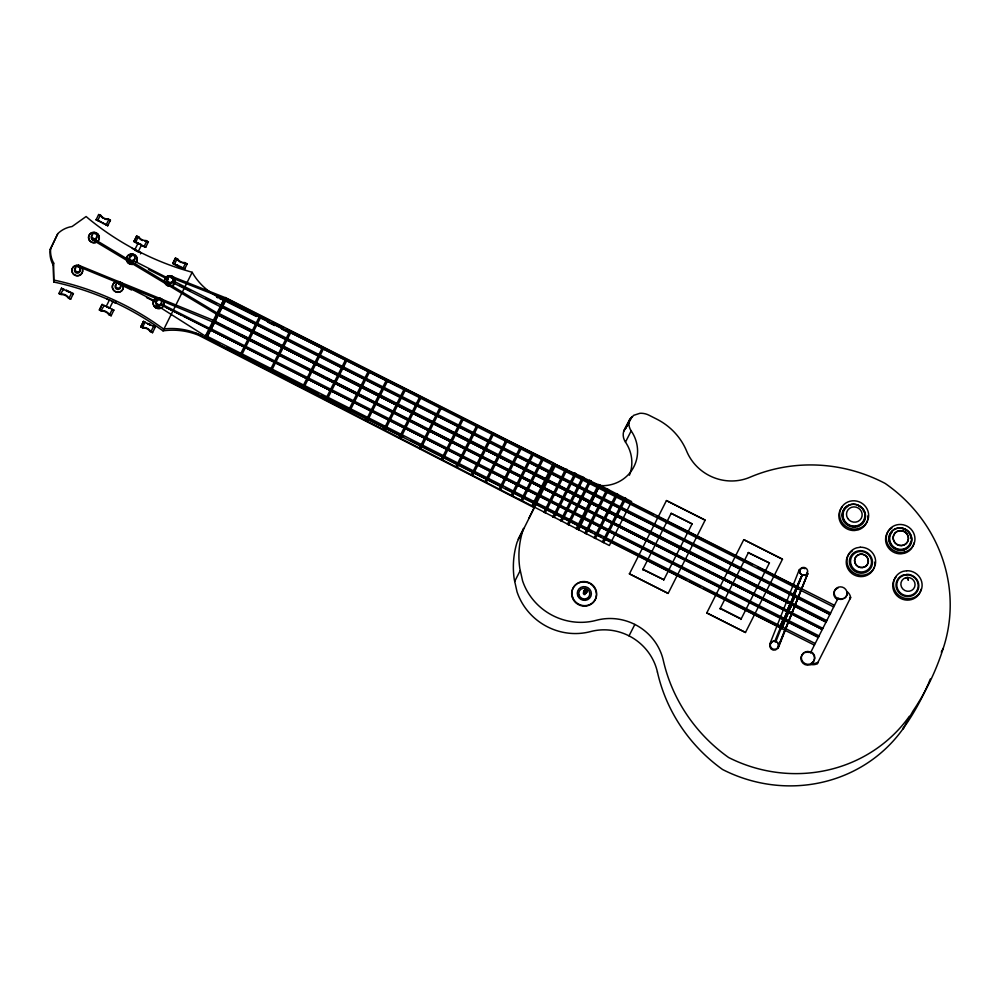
<?xml version="1.0" encoding="UTF-8"?>
<svg xmlns="http://www.w3.org/2000/svg" width="1000" height="1000" viewBox="0 0 1000 1000"><rect width="100%" height="100%" fill="white"/><g stroke="black" fill="none" stroke-linecap="round" stroke-linejoin="round"><path stroke-width="1.5" d="M155.988 302.562L156.137 301.7M224.575 299.2L225.2 297.625L171.163 276.163C169.638 278.3 172.4 276.75 172.55 278.55M785.088 619.263L788.662 611.737M163.525 306.075L160.725 304.713L161.225 303.888L209.2 328.125C211.588 328.013 206.925 331.225 210.463 328.488M805.837 574.862L807.675 573.725C804.875 577.312 797.862 574.275 799.875 569.788L799.6 570.325A4.062 3.9 27 0 1 805 568.675M158.188 305.637L157.775 304.375C158.887 307.925 157.262 304.15 156.788 305.287A2.837 2.712 15.8 0 1 155.863 302.7M224.312 298.975L225.387 297.55L834.488 605.337M177.138 265.462L172.913 263.1L175.5 257.987L177.675 259.037A7.875 7.55 15.8 0 0 184.95 262.575L187.1 264.237L184.8 263.125A7.875 7.55 15.8 0 1 182.688 262.987M100.363 221.863L100.55 222.375M138.325 243.412L145.712 247.3L140.638 245.025M167.525 278.962L167.237 279.8L167.975 278.15L133.4 260.6L131.862 261.812M220.625 306.9L221.537 305.188M221.337 305.575L224.363 298.562L226.163 299.475L206.488 338.425L485.238 481.912M91.725 239.375L92.55 238L91.75 239.363L216.475 314.175M216.737 314.363L217.575 312.975M205.525 336.475C205.613 337.287 205.25 335.25 206.3 337.325A27.5 25.137 26.9 0 0 206.9 337.625M156.812 304.988L156.2 306.1L156.975 304.837M195.7 333.175L206.488 338.425L209.575 329.412M156.325 305.963L157.15 306.488L156.625 308.113L160.487 308.212L159.825 307.575M156.613 305.25L158.463 307.125L158 308.475L158.887 307.387L160.487 308.212L159.425 308.488M830.125 613.975L220.925 306.388L221.475 305.312L172.975 280.775L173.15 280.163A2.925 2.8 15.8 0 0 167.662 278.3L167.05 280.3A2.925 2.8 15.8 0 0 170.138 283.688A2.925 2.8 15.8 0 0 172.675 280.012M158.763 307.2C156.625 306.975 155.762 304.088 158.012 306.075L205.787 336.362L206.1 335.75L815.2 643.538M222.237 307.262L222.613 305.887M555.8 464.925L553.5 462.962L506.1 439.862M224.275 299.988L221.088 298.35A61.288 58.712 15.8 0 1 211.575 293.113M163.025 330.85L192.175 272.3L180.938 268.938A272.675 261.2 15.8 0 1 88.963 218.962L86.112 216.525L72.1 226.513A26.412 25.3 15.8 0 0 57.812 233.637L50.237 249.475A26.412 25.3 15.8 0 0 53.113 264.938L53.762 282.062L57.188 282.762A277.8 266.1 15.8 0 1 153.463 324.175L163.025 330.85A66.213 63.3 -1.8 0 1 198.625 335.262L534.125 507.65M61.475 288.4L68.525 291.9M63.8 288.925L60.65 293.762M73.238 294.113L73.388 293.562C67.775 292.188 62.912 287.575 69.013 291.85M102.112 304.413L99.388 310.062L101.562 311.125A7.875 7.55 15.8 0 1 108.837 314.662L111.137 315.775L113.875 310.113L102.112 304.413L99.388 310.062M104.288 305.475L101.15 310.312M147.463 323.537L155.287 327.025L152.55 332.675L150.238 331.562A7.875 7.55 15.8 0 0 142.963 328.025L140.787 326.975L143.525 321.312L150.425 325.35M57.812 233.637L50.237 249.475M53.113 264.938L53.65 263.062A26.412 25.3 15.8 0 1 50.763 247.587M53.762 282.062L53.65 263.062M58.888 293.512L61.212 294.037A7.875 7.55 15.8 0 1 68.5 297.575L70.65 299.225L68.338 298.113A7.875 7.55 15.8 0 0 61.062 294.575L58.888 293.512L61.625 287.863M68.975 291.45L71.762 292.787L69.188 297.9M98.575 214.913L100.9 215.438A7.875 7.55 15.8 0 0 108.188 218.975L110.337 220.625L108.188 218.975M100.9 215.438L100.75 215.975A7.875 7.55 15.8 0 0 101.163 216.537M102.675 223.463L103.238 223.5M103.312 223.225L100.4 221.713M106.137 224.963L108.875 219.3M103.35 223.088L107.75 225.75L96.15 219.488L100.438 221.575M101.562 311.125L99.537 309.525M109.288 308.125L106.175 306.5L109.612 299.6M108.837 314.662L108.987 314.125A7.875 7.55 15.8 0 0 101.713 310.587M111.137 315.775L108.987 314.125M115.938 301.875L115.562 303.175L111.912 301.4M120.738 285C120.562 283.837 115.688 281.512 120.5 284.088A2.737 2.612 15.8 0 1 119.575 287.838A2.737 2.612 15.8 0 1 115.763 286.537A2.737 2.612 15.8 0 1 117.35 283.012L120.162 283.95L120.45 286.012A2.737 2.612 15.8 0 1 119 289.237A2.737 2.612 15.8 0 1 115.5 288.05A2.737 2.612 15.8 0 1 116.337 284.613M113.875 310.113L112.112 309.875M144.588 241.038A7.875 7.55 15.8 0 0 146 241.062L148.3 242.188L146.15 240.525A7.875 7.55 15.8 0 1 138.875 236.988L136.7 235.938L133.963 241.6L138.525 243.938M138.875 236.988L138.713 237.525A7.875 7.55 15.8 0 0 140.662 239.537M132.463 261.163L133.175 260.613M141.375 244.525L138.125 243.15L135.087 249.137M140.45 253.9L140.825 252.587L132.3 248.45M144.1 246.525L146.838 240.863M140.787 326.975L143.525 321.312M142.963 328.025L140.938 326.425M150.6 325.35L150.162 324.263L147.738 323.488M150.238 331.562L150.4 331.025A7.875 7.55 15.8 0 0 143.112 327.488M167.6 278.837L167.05 280.3L167.438 279.1L148.5 269.425M152.55 332.675L150.4 331.025M161.05 304.113L160.075 305.038L161.188 303.925M155.287 327.025L153.663 326.238L151.088 331.35M175.5 257.987L172.763 263.65L177.325 265.988M177.675 259.037L177.525 259.587A7.875 7.55 15.8 0 0 181.325 262.6M172.387 281.85L173.15 280.163M182.9 268.575L185.637 262.913M180.113 267.162L184.675 268.812C180.912 266.863 171.65 261.863 179.438 267.075M223.175 299.488L221.088 298.35L220.825 299.275L221.088 298.35L223.762 299.738L224.175 298.913L833.662 606.95M97.6 220.825L100.35 215.162M133.963 241.6L136.7 235.938M135.575 242.375L138.312 236.725M136.137 242.65L134.113 241.05M174.375 264.438L177.113 258.775M224.375 299.95L221.713 305.125M156.163 301.637L120.738 283.663M590.825 481.188C587.525 479.712 592.487 480.538 590.425 482.438L599.625 485.412L603.513 485.7A36.862 35.362 27 0 0 633.925 466.662A36.862 35.362 27 0 0 631.188 430.887A13.225 12.688 27 0 1 629.4 420.112L633.7 415.312L639.95 413.288A17.237 16.538 27 0 1 648.95 415.188L656.787 419.15A61.537 59.037 27 0 1 686.663 451.175A47.188 45.263 27 0 0 749.963 477.238A155.3 148.988 27 0 1 885.1 483.4A148.725 142.675 27 0 1 943.225 648.35L941.225 654.375A263.812 253.075 27 0 1 912.975 711.075L902.9 728.962A144.25 138.225 30.3 0 1 722.562 769.5A162.575 155.775 30.3 0 1 657.425 672.062M172.913 280.975L172.55 282.15L172.963 280.825A2.925 2.8 15.8 0 1 167.425 278.988M153.55 301.212A5.475 5.25 15.8 0 0 156.625 308.113L158.837 305.975L158.588 306.737L157.413 305.663L158.837 305.975A2.837 2.712 15.8 0 0 161.3 302.425M171.163 276.163L170.637 277.45L172.113 277.775M213.812 320.487L213.012 322.088L213.812 320.475L78.688 265.262L78.112 266.675L78.688 265.262M565.6 469.2L555.887 464.562L517.112 542.112A89.75 86 30.3 0 0 514.263 579.375L517.013 591.763A59.775 57.275 30.3 0 0 590.562 631.587A53.175 50.963 30.3 0 1 657.425 672.062M555.725 464.888L582.65 476.95L583.962 477.612L583.462 478.913L588.925 481.675M210.287 328.4C209.262 333.475 207.7 335.725 205.3 337.337L814.4 645.113M218.888 313.562L218.375 314.9M803.425 575.25L802.25 574.888L796.575 588.088L790.75 602.95L791.525 603.375M791.938 604.562C782.925 622.913 792.4 599.688 795.188 596.55M781.488 628.387L781.538 626.987L782.175 627.55M784.175 620.188C786.762 617.987 782.487 621.438 783.512 618.825M788.675 611.7L791.55 604.562L789.6 603.375L791.55 604.562C792.15 607.513 785.512 611.237 788.337 612.55M796.888 586.962L797.688 587.25L797.387 588.5M784.638 618.987L791.55 604.562M770.662 643.363L769.837 643.962L799.338 569.513L799.513 571.688M770.487 643.675A4.237 4.062 27 0 0 777.825 647.775L778.337 646.85A4.237 4.062 27 0 0 777.675 642.775L775.913 641.475L802.25 574.888L801.012 574.237A4.062 3.9 27 0 1 801.388 568.025A4.062 3.9 27 0 1 807.463 570.188A4.062 3.9 27 0 1 803.938 575.288L802.913 575.175M778.175 648.175L807.675 573.725L777.412 648.587A4.237 4.062 27 0 1 770.075 644.475L770.25 644.175M159.738 307.787L158.95 307.312L159.738 307.95M224.9 298.337L225.2 297.638M807.675 573.725L778.225 647.1A4.325 4.237 73.4 0 0 777.675 642.8M218.388 313.312L221.112 306.475L214.513 322.537M784.987 619.188L794.9 596.675C790.537 596.862 797.887 592.65 796.038 587.45M787.362 610.9L790.2 604.038M213.188 321.65L213.325 320.412M783.662 619.825L774.837 641.175L773.713 641.213A4.237 4.062 27 0 0 771 642.75M790.662 602.9L797.237 587.013M784.825 620.45L781.938 627.25L784.638 620.4L785.438 620.462M221.412 305.438L224.363 298.562L204.825 337.238L205.275 336.35L207.087 337.25L205.7 336.562M118.963 284.262L119.275 283.6M818.25 637.475L160.413 304.637M782.075 627.425L788.587 612.537M783.325 619.525L783.637 618.825M796.312 587.8L793.088 595.037L802.25 574.888L796.612 588.1M793.35 594.913L796.45 587.962M783.25 619.438L779.837 626.962L783.325 618.875M785.113 620.487L782.513 627.55M578.638 529.987L599.812 485.175L598.5 484.513L631.562 501.55L609.362 545.513L486.138 482.375M220.263 306.675L172.1 282.275M216.875 314.413L825.962 622.2M219.05 313.55L218.75 314.15L221.537 315.562L218.75 314.15M822.862 628.35L214.638 321.012L217.562 314.275L210.425 329.837L818.55 636.888L209.338 329.338M215.075 321.225L217.925 314.45L826.162 621.812L826.762 620.612L217.675 312.838L217.075 314.025L217.625 312.925M829.825 614.562L220.712 306.812M238.6 315.312L830.025 614.175L830.612 613L221.9 305.5L224.363 298.562L172.925 278.387M786.85 610.788L790.15 604.15M205.75 335.4L205.35 336.2M224.262 298.75L221.488 306.663L222.288 307.062M213.512 321.087L213.912 322.013L214.387 320.887L213.525 321.05M214.438 322.688L822.312 629.45L230.888 330.588M218.3 315.05L789.85 603.7M95.988 220.037L98.725 214.375M70.65 299.225L73.388 293.562M107.75 225.75L110.487 220.087M113.138 301.25L109.513 308.4M138.025 251.962L141.575 244.925M109.675 314.45L112.263 309.337M145.712 247.3L148.45 241.65M142.55 327.212L145.137 322.1L143.375 321.85M184.525 269.363L187.262 263.7M205.812 336.325L211.5 325.363M218.312 311.875L219.675 309.175M259.212 317L239.75 355.562L241.062 356.225L260.525 317.663L225.4 300.562L215.562 319.3M302.188 387.713L322.125 348.25L323.438 348.913L303.5 388.375L302.188 387.713L303.512 388.363M345.525 359.837L325.425 399.663L326.725 400.325L346.838 360.5L259.088 317.275M383.7 429.65L385.15 430.037L383.7 429.65L404.25 388.95M385.012 430.312L405.562 389.613L404.675 389.162M419.7 396.975L399.175 437.625L400.487 438.288L421.012 397.638M419.338 448.312L420.788 448.713L419.338 448.312L439.613 408.162M420.65 448.975L441.613 407.45M478.263 425.725L476.95 425.062L455.875 466.812L457.188 467.475L478.137 425.988M492.562 432.825L471.362 474.787L472.675 475.45L493.875 433.488L484.438 429.125M484.938 481.763L486.375 482.175L484.925 481.788L506.225 439.613M486.238 482.45L506.863 441.625M499.15 489.012L500.588 489.425L499.15 489.025L520.388 446.95M500.45 489.688L521.15 448.713M522.3 500.988L543.875 458.263L542.562 457.6L520.988 500.325L522.3 500.988L518.425 499M552.812 464.338L531.825 505.887L533.138 506.55L554.812 463.625M565.075 470.25L543.925 512.137L545.225 512.8L567.087 469.525L565.638 469.125M552.888 516.825L574.888 473.263L576.2 473.925L554.2 517.487L552.925 516.763M582.65 476.95L560.562 520.7L561.875 521.362L583.962 477.612M589.65 480.25L567.438 524.237L568.75 524.9L590.962 480.913M598.5 484.513L576.163 528.737L577.475 529.4L599.812 485.175M607.188 488.9L584.85 533.125L586.163 533.787L608.5 489.562L607.05 489.162M616.45 493.587L594.113 537.812L595.425 538.475L617.762 494.25L616.312 493.85M624.65 497.725L602.325 541.962L603.625 542.625L625.962 498.387L624.513 498M629.438 573.85L666.438 500.575L705.15 520.138L668.15 593.413L629.438 573.85L668.15 593.413M663.725 580.05L692.087 523.888L671.175 513.325L642.825 569.475L663.875 579.75L642.962 569.188L642.65 569.812M706.775 612.925L743.775 539.65L782.475 559.212L745.475 632.487L706.775 612.925L745.475 632.487M748.512 552.4L720.15 608.55L741.062 619.125L769.412 562.962L748.363 552.688L769.412 562.962M810.413 652.987L838.062 598.25A6.513 6.238 27 0 0 847.312 592.438L846.938 592.212M803.812 653.238A6.675 6.4 27 0 0 809.7 664.875L811.675 664.6A8.975 8.612 27 0 0 817.3 663.637L850.638 597.612A8.975 8.612 27 0 0 848.075 592.525L847.175 591.75M903.4 728.25L903.713 727.625L902.9 728.962L906.525 723.75A263.788 252.75 30.3 0 0 927.837 684.862M208.85 329.275L209.85 328.225L209.562 328.9M212.575 321.912L161.488 300.663M220.375 306.462L221.213 305.688M216.988 314.2L826.263 621.613M226.088 299.625L225.562 300.65M818.45 637.087L819.05 635.887L211.3 328.913L214.575 322.337M289.275 332.262L269.75 371L271.025 371.65L290.587 332.925M322.125 348.25L323.438 348.913M346.838 360.5L397.825 386.138M368.2 371.425L348.062 411.312L349.375 411.975L369.513 372.088M386.225 380.387L365.962 420.525L367.275 421.188L387.537 381.05M493.875 433.488L504.862 439.25M532.513 452.975L511.163 495.275L512.475 495.938L533.825 453.638M555.475 465.375L555.887 464.562M518.125 539.263L523.663 528.375L522.663 531.237A89.763 86.112 27 0 0 519.825 568.475L522.575 580.837A59.763 57.325 27 0 0 596.312 620.312A53.163 51 27 0 1 663.325 660.475A162.562 155.95 27 0 0 728.662 757.537A144.238 138.363 27 0 0 909.362 716.3M534.362 507.2L528.95 518.175M567.087 469.525L566.638 470.412M514.65 581.487L520.212 570.588M574.338 474.35L568.1 471.15M574.888 473.263L576.2 473.925M575.65 475.012L582.05 478.2M629.412 475.225A36.862 35.325 30.3 0 0 625.475 442.1A13.213 12.663 30.3 0 1 623.688 431.325L629.4 420.112M623.688 431.325L630.525 418.275M624.212 430.375L631.213 417.425M626.9 426.613L631.975 416.65M625.475 442.1L631.188 430.887M666.438 500.575L705.15 520.138M671.175 513.325L692.087 523.888M629.025 635.875L634.85 624.438M743.775 539.65L782.475 559.212M719.975 608.888L720.3 608.263L741.213 618.825L740.888 619.45M799.6 570.325L800.013 569.513M802.225 574.95L796.587 586.962M769.837 643.962L770.888 642.975A4.35 4.275 -24.9 0 1 773.713 641.213L777.138 642.262M807.4 574.263L807.275 573.188M775.913 641.475L773.75 641.188M777.763 647.962L778.162 647.163M838.062 598.25L837.412 599.513A6.513 6.238 27 0 1 838.112 587.925M810.688 652.45L811.062 651.725A6.675 6.4 27 0 1 811.888 662.9L810.788 664.388M850.638 597.612L850 598.875A8.975 8.612 27 0 0 849.675 597.487M817.3 663.637L817.938 662.375A8.975 8.612 27 0 1 812.325 663.325L811.425 663.112M941.275 652.163L943.225 648.35M521.838 447.362L520.388 446.962M208.538 332.688L209.95 330.012M132.537 260.438L132.85 260.65M586.263 592.413L584.362 592.737L584.475 590.85M172.362 282.125L175.387 283.087M117.812 282.962L120.363 283.962M625.513 428.638L626.263 427.863M790.987 604.438L791.888 603.763L790.225 602.925M811.663 663.363L810.113 664.062A6.675 6.4 27 0 1 801.325 657.588A6.675 6.4 27 0 1 810.3 651.938A6.675 6.4 27 0 1 812.95 662.288M134.575 250.188L137.812 251.562M906.725 574.825L903.988 575.288A10.812 10.375 27 0 0 899.8 592.325A10.812 10.375 27 0 0 917.525 589.338A10.812 10.375 27 0 0 906.725 574.825L903.662 574.825A11.513 11.037 27 0 0 899.225 592.95A11.513 11.037 27 0 0 918.075 589.775A11.513 11.037 27 0 0 906.587 574.325L906.087 574.938M905.55 577.925L907.362 577.612M158.475 299.688L160.188 299.65L160.888 300.613M106.325 306.613L109.475 308M161.188 300.8L160.188 299.65M117.35 283.012L118.812 283.225M584.6 592.275C582.775 588.387 589.375 591.712 585.175 592.562C581 591.287 585.025 597.35 585.475 593.15M159.5 299.387L158.787 299.237A2.837 2.712 15.8 0 0 156.662 303.438A2.837 2.712 15.8 0 0 161.55 303.188A2.837 2.712 15.8 0 0 158.787 299.237L158.837 299.4M54.288 280.175L57.713 280.887A277.8 266.1 15.8 0 1 153.988 322.287L163.562 328.963A65.95 63.175 15.8 0 1 202.175 335.8M797.475 588.525L798.5 588.237M781.538 626.987L780.512 626.788L782.25 627.65M794.9 596.675L794.225 596.487L794.737 595.4M78.2 266.475L79.513 267.113A2.825 2.712 15.8 0 1 79.062 271.525A2.825 2.712 15.8 0 1 74.9 269.513A2.825 2.712 15.8 0 1 78.2 266.475L117.95 282.787M120.05 283.825L126.725 286.55L123.825 285M119.963 283.775L126.725 286.55L120.162 283.95M120.562 283.863L157.975 299.237M220.825 299.275L220.312 298.85L221.938 299.575M424.625 399.425L431.525 402.85M138.325 243.238L136.287 242.1M599.675 485.438L583.825 477.875M787.763 612.388L786.75 611.8M452.163 413.113L453.888 413.95M107.037 299.037L109.475 300.212M405.875 390.125L411.362 392.85M438.125 406.138L441.388 407.75M444.475 409.288L445.462 409.775M456.05 415.037L459.263 416.625M472.512 423.188L476.012 424.925M227.013 301.925L256.375 316.5M267.562 322.05L274.562 325.525M281.55 329L288.538 332.463M509.5 442.113L512.3 443.5M523.488 449.062L530.487 452.525M537.475 456L544.475 459.462M220.238 298.788L220.875 299.1M434.15 404.162L435.012 404.588M121.962 285.2L131.5 289.988M146.475 297.512L156 302.3M166.287 307.462L181.45 315.075M184.2 316.462L209.025 328.938M119.175 283.788L120.525 284.475M225.175 297.975L269.7 320.475M272.488 321.875L283.612 327.5M290.575 331.025L358.75 365.475M361.538 366.875L372.675 372.5M375.45 373.913L461.725 417.5M464.5 418.913L475.637 424.538M478.425 425.938L550.775 462.5M553.562 463.913L564.688 469.538M567.475 470.938L653.737 514.538M656.525 515.938L663.487 519.462M666.263 520.862L742.8 559.538M745.575 560.938L752.537 564.462M759.488 567.975L795.675 586.25M226.475 298.875L237.625 304.513M240.413 305.925L251.562 311.55M258.525 315.075L265.5 318.6M272.475 322.125L279.438 325.637M286.413 329.162L322.65 347.475M325.438 348.888L336.587 354.525M343.562 358.038L350.525 361.562M357.5 365.087L364.475 368.612M371.438 372.125L378.413 375.65M385.375 379.175L407.688 390.45M410.475 391.85L421.625 397.488M424.412 398.9L435.562 404.538M442.525 408.05L449.5 411.575M456.475 415.1L463.438 418.625M470.412 422.137L506.65 440.45M509.438 441.863L520.588 447.5M527.562 451.025L534.525 454.538M541.5 458.062L548.475 461.587M555.438 465.112L562.413 468.625M573.562 474.263L605.625 490.462M612.587 493.988L619.562 497.512M626.525 501.037L633.5 504.55M640.475 508.075L647.438 511.6M658.587 517.238L665.562 520.75M668.35 522.163L704.587 540.475M711.562 544L718.525 547.525M725.5 551.038L732.475 554.562M739.438 558.088L750.588 563.725M757.562 567.25L789.625 583.45M216.537 296.675L221.525 299.188M295.413 352.863L306.562 358.488M320.513 365.525L313.538 362.013L320.487 365.562M334.45 372.562L327.475 369.05L334.425 372.6M341.413 376.087L395.775 403.525M405.538 408.45L398.562 404.938L405.5 408.512M419.475 415.487L412.5 411.975L419.438 415.562M426.45 419.012L433.413 422.525M444.562 428.162L494.75 453.5M497.537 454.9L508.688 460.538M511.475 461.938L518.438 465.462M525.413 468.975L536.562 474.613M539.35 476.012L593.713 503.462M596.5 504.875L607.65 510.5M610.438 511.912L621.6 517.537M628.562 521.062L706.625 560.462M709.412 561.875L720.562 567.513M727.537 571.025L781.9 598.475M299.587 355L306.55 358.512M345.575 378.237L391.562 401.475M430.588 421.2L437.562 424.712M444.525 428.237L480.763 446.55M483.55 447.95L490.513 451.475M497.488 455L504.45 458.525M511.425 462.038L522.575 467.675M529.538 471.2L536.512 474.712M539.3 476.125L565.775 489.5M568.562 490.913L579.712 496.55M582.5 497.95L589.462 501.475M596.438 505L607.587 510.637M614.55 514.15L621.525 517.675M628.488 521.2L650.788 532.463M653.575 533.875L664.725 539.5M667.513 540.913L678.662 546.55M681.45 547.962L688.413 551.475M699.562 557.112L706.538 560.638M713.5 564.15L720.475 567.675M727.438 571.2L749.737 582.463M752.525 583.875L763.675 589.513M766.462 590.913L777.613 596.55M784.575 600.075L790.15 602.888M214.988 321.587L224.75 326.525M227.537 327.925L234.5 331.45M241.462 334.975L309.738 369.462M312.525 370.875L323.663 376.512M326.45 377.912L408.663 419.45M411.45 420.863L422.587 426.5M429.562 430.012L511.763 471.55M514.55 472.962L521.512 476.475M524.3 477.887L596.75 514.5M599.538 515.913L610.688 521.538M613.475 522.95L681.737 557.45M684.525 558.85L695.675 564.487M698.462 565.887L709.6 571.525M712.387 572.938L786.237 610.25M213.312 321.463L822.412 629.25M205.487 336.975L219.425 344.025M226.4 347.537L318.412 394.038M321.2 395.45L403.462 437.013M410.438 440.538L502.45 487.038M505.25 488.45L591.688 532.125M594.475 533.538L601.45 537.062M604.237 538.475L686.5 580.037M689.287 581.45L700.438 587.087M703.225 588.488L779.912 627.238M781.912 628.462L780.2 627.587L780.775 628.025M179.5 285.163L190.463 290.725M205.525 298.375L216.488 303.938M217.413 313.175L92.537 238.1A2.737 2.612 15.8 0 1 92.975 233.825A2.737 2.612 15.8 0 1 97 235.787A2.737 2.612 15.8 0 1 93.8 238.713L92.537 238.1M158.588 306.737L156.625 305.538L158.837 307.062M120.675 283.7L124.087 285.55M216.575 296.887L217.525 297.787M156.888 304.9L157.725 305.425M156.825 305.212L157.613 305.712M914 542.95A14.463 13.875 27 0 1 904.625 553.225L900.95 553.837A14.463 13.875 27 0 1 889.062 530.35M889.925 529.487A14.463 13.875 27 0 1 891.862 528.013M844.262 598.462A6.513 6.238 27 0 0 847.075 592.888L846.737 591.275A6.513 6.238 27 0 0 838.525 587.125A6.513 6.238 27 0 0 834.55 595A6.513 6.238 27 0 0 842.763 599.15M586.45 591.05A1.575 1.5 27 0 1 585.55 593.337A1.575 1.5 27 0 1 583.612 591.65A1.575 1.5 27 0 1 585.837 590.513M807.262 572.013A4.062 3.9 27 0 1 806.862 574M596.438 594.612A12.488 11.975 27 0 1 578.188 604.487A12.488 11.975 27 0 1 577.087 583.825M578.013 583.3A12.488 11.975 27 0 1 589.438 583.337M590.388 583.875A12.488 11.975 27 0 1 596.4 593.562M805.362 652.537A6.675 6.4 27 0 1 808.775 652.4M910.913 541.263A10.812 10.375 27 0 1 903.9 548.938L901.15 549.4A10.812 10.375 27 0 1 892.262 531.838M902.4 528.737A10.812 10.375 27 0 1 911.075 538.538M867.4 520.688A14.663 14.062 27 0 1 858.188 529.913L854.463 530.538A14.663 14.062 27 0 1 842.412 506.725M867.913 515.8A14.663 14.062 27 0 1 867.688 519.487M864.775 515.037A11.013 10.562 27 0 1 857.463 525.625L854.663 526.1A11.013 10.562 27 0 1 847.75 506.425M858.637 506.012A11.013 10.562 27 0 1 861.025 507.625M862.913 509.762A11.013 10.562 27 0 1 864.188 512.288M921.075 589.263A14.4 13.812 27 0 1 900.825 598.513A14.4 13.812 27 0 1 896.237 576.712M874.375 566.888A14.463 13.875 27 0 1 852.175 573.688A14.463 13.875 27 0 1 852.525 550.775M874.875 562.075A14.463 13.875 27 0 1 874.663 565.712M106.613 219.488A7.875 7.55 15.8 0 1 104.55 218.988M103.287 218.363A7.875 7.55 15.8 0 1 102.688 217.975M102.137 217.537A7.875 7.55 15.8 0 1 101.625 217.062M174.587 278.35A5.425 5.2 15.8 0 1 171.35 285.938M169.95 286.087A5.425 5.2 15.8 0 1 165.225 278.2M166.075 277.125A5.425 5.2 15.8 0 1 173.725 277.262M174.562 283.762A5.425 5.2 15.8 0 1 171.287 286.125M169.887 286.288A5.425 5.2 15.8 0 1 164.65 282.337M164.462 280.988A5.425 5.2 15.8 0 1 165.162 278.387M166.025 277.325A5.425 5.2 15.8 0 1 173.663 277.45M175.075 279.812A5.425 5.2 15.8 0 1 175.087 282.512M167.288 279.6A2.925 2.8 15.8 0 1 167.712 279M134.512 263.863A5.425 5.2 15.8 0 1 126.388 259.225M126.562 257.875A5.425 5.2 15.8 0 1 129.062 254.75M130.363 254.25A5.425 5.2 15.8 0 1 136.488 262M134.575 263.675A5.425 5.2 15.8 0 1 126.463 259.475A5.425 5.2 15.8 0 1 133.663 254.25A5.425 5.2 15.8 0 1 135.688 262.863M134.5 258.275A2.825 2.7 15.8 0 1 133.425 261.388M130.625 261.537A2.825 2.7 15.8 0 1 129.312 257.887M129.713 257.3A2.825 2.7 15.8 0 1 130.262 256.85M130.912 256.537A2.825 2.7 15.8 0 1 131.637 256.413M162.963 306.688A5.475 5.25 15.8 0 1 161.975 307.65M160.75 308.337A5.475 5.25 15.8 0 1 153.5 301.4M154.188 300.225A5.475 5.25 15.8 0 1 156.412 298.575M157.775 298.225A5.475 5.25 15.8 0 1 161.838 299.3M163.588 301.475A5.475 5.25 15.8 0 1 163.65 305.5M156.488 301.438A2.837 2.712 15.8 0 1 157.7 300.675M210.575 292.425A61.288 58.712 15.8 0 1 192.175 272.3M162.913 300.087A5.475 5.25 15.8 0 1 160.8 308.137M154.25 300.025A5.475 5.25 15.8 0 1 156.463 298.387M157.838 298.038A5.475 5.25 15.8 0 1 161.887 299.113M123.287 286.35A5.537 5.3 15.8 0 1 119.1 292.213A5.537 5.3 15.8 0 1 112.587 288.575A5.537 5.3 15.8 0 1 115.625 282.075M118.462 281.737A5.537 5.3 15.8 0 1 122.15 283.8M82.6 270A5.425 5.2 15.8 0 1 77.575 275.85A5.425 5.2 15.8 0 1 71.85 270.387A5.425 5.2 15.8 0 1 77.875 265.487M79.237 265.85A5.425 5.2 15.8 0 1 80.475 266.537M93.863 232.438A5.425 5.2 15.8 0 1 98.8 239.925A5.425 5.2 15.8 0 1 89.763 240.925A5.425 5.2 15.8 0 1 92.463 232.587M142.525 240.538A7.875 7.55 15.8 0 1 141.25 239.925M96.512 236.637A2.737 2.612 15.8 0 1 95.062 239.875A2.737 2.612 15.8 0 1 91.562 238.688A2.737 2.612 15.8 0 1 92.413 235.25M81.55 267.312A5.425 5.2 15.8 0 1 78.562 275.55A5.425 5.2 15.8 0 1 72.013 269.288A5.425 5.2 15.8 0 1 80.525 266.337M79.638 268.975A2.825 2.712 15.8 0 1 78.9 272.738A2.825 2.712 15.8 0 1 74.975 271.938A2.825 2.712 15.8 0 1 75.713 268.175M123.338 286.163A5.537 5.3 15.8 0 1 118.688 292.1A5.537 5.3 15.8 0 1 112.413 287.475A5.537 5.3 15.8 0 1 117.075 281.537M118.513 281.55A5.537 5.3 15.8 0 1 122.2 283.612M930.3 679.013A263.788 252.75 30.3 0 1 928.35 683.7M786.938 611.925L784.075 618.862L786.938 611.925M789.825 604.925L787.175 610.85L789.825 604.925M462.35 417.825L441.388 459.338L442.7 460L463.663 418.488L462.35 417.825M554.338 517.225L553.025 516.562L554.338 517.225M857.625 526.625L854.625 527.125A11.863 11.375 27 0 1 842.775 511.213A11.863 11.375 27 0 1 862.212 507.938A11.863 11.375 27 0 1 857.625 526.625M858.888 528.513L855.175 529.138A14.663 14.062 27 0 1 840.537 509.462A14.663 14.062 27 0 1 864.55 505.425A14.663 14.062 27 0 1 858.888 528.513M860.25 547.238L856.575 547.863A14.463 13.875 27 0 0 851 570.638A14.463 13.875 27 0 0 874.688 566.65A14.463 13.875 27 0 0 860.25 547.238M860.088 550.638L857.138 551.138A11.662 11.188 27 0 0 852.625 569.513A11.662 11.188 27 0 0 871.737 566.3A11.662 11.188 27 0 0 860.088 550.638M904.062 549.938L901.112 550.438A11.662 11.188 27 0 1 889.463 534.788A11.662 11.188 27 0 1 908.575 531.562A11.662 11.188 27 0 1 904.062 549.938M905.325 551.825L901.663 552.45A14.463 13.875 27 0 1 887.225 533.038A14.463 13.875 27 0 1 910.913 529.05A14.463 13.875 27 0 1 905.325 551.825M906.75 570.737L903.088 571.35A14.463 13.875 27 0 0 897.5 594.138A14.463 13.875 27 0 0 921.188 590.138A14.463 13.875 27 0 0 906.75 570.737M907.45 577.45L905.638 577.75A7.175 6.875 27 0 0 902.862 589.038A7.175 6.875 27 0 0 914.613 587.062A7.175 6.875 27 0 0 907.45 577.45M908.375 580.188L907.638 578.6L908.375 580.188M235.475 322.6L228.512 319.075L235.475 322.6M249.412 329.637L242.45 326.112L249.412 329.637M292.625 351.45L256.388 333.15L292.613 351.475M583.925 591.85A1.575 1.5 27 0 0 586.575 592.425A1.575 1.5 27 0 0 585.688 589.913A1.575 1.5 27 0 0 583.925 591.85M577.663 595.55A7.113 6.825 27 0 0 589.663 598.175A7.113 6.825 27 0 0 585.65 586.788A7.113 6.825 27 0 0 577.663 595.55M579.075 595.2A5.562 5.337 27 0 0 588.45 597.25A5.562 5.337 27 0 0 585.312 588.35A5.562 5.337 27 0 0 579.075 595.2M847.712 518.413A7.9 7.575 27 0 0 861.287 518.312A7.9 7.575 27 0 0 854.013 506.887A7.9 7.575 27 0 0 847.712 518.413M844.2 521.1A11.55 11.075 27 0 0 864.025 520.962A11.55 11.075 27 0 0 853.4 504.275A11.55 11.075 27 0 0 844.2 521.1M894.025 541.188A7.7 7.388 27 0 0 907.25 542.312A7.7 7.388 27 0 0 901.25 530.6A7.7 7.388 27 0 0 894.025 541.188M890.35 543.587A11.35 10.888 27 0 0 909.812 545.237A11.35 10.888 27 0 0 900.975 528A11.35 10.888 27 0 0 890.35 543.587M572.587 597.188A12.488 11.975 27 0 0 593.65 601.8A12.488 11.975 27 0 0 586.6 581.812A12.488 11.975 27 0 0 572.587 597.188M893.95 541.35A7.7 7.388 27 0 0 907.163 542.463A7.7 7.388 27 0 0 901.162 530.763A7.7 7.388 27 0 0 893.95 541.35M851.15 564.85A10.588 10.163 27 0 0 869.062 568.6A10.588 10.163 27 0 0 862.913 551.688A10.588 10.163 27 0 0 851.15 564.85M854.95 562.987A6.95 6.662 27 0 0 866.7 565.438A6.95 6.662 27 0 0 862.663 554.35A6.95 6.662 27 0 0 854.95 562.987M855.013 562.863A6.95 6.662 27 0 0 866.762 565.312A6.95 6.662 27 0 0 862.725 554.225A6.95 6.662 27 0 0 855.013 562.863M129.887 259.288A2.825 2.7 15.8 0 0 134.75 259.037A2.825 2.7 15.8 0 0 132 255.1A2.825 2.7 15.8 0 0 129.887 259.288M89.275 239.975A5.425 5.2 15.8 0 0 98.637 240.138A5.425 5.2 15.8 0 0 93.912 232.237A5.425 5.2 15.8 0 0 89.275 239.975"/></g></svg>
